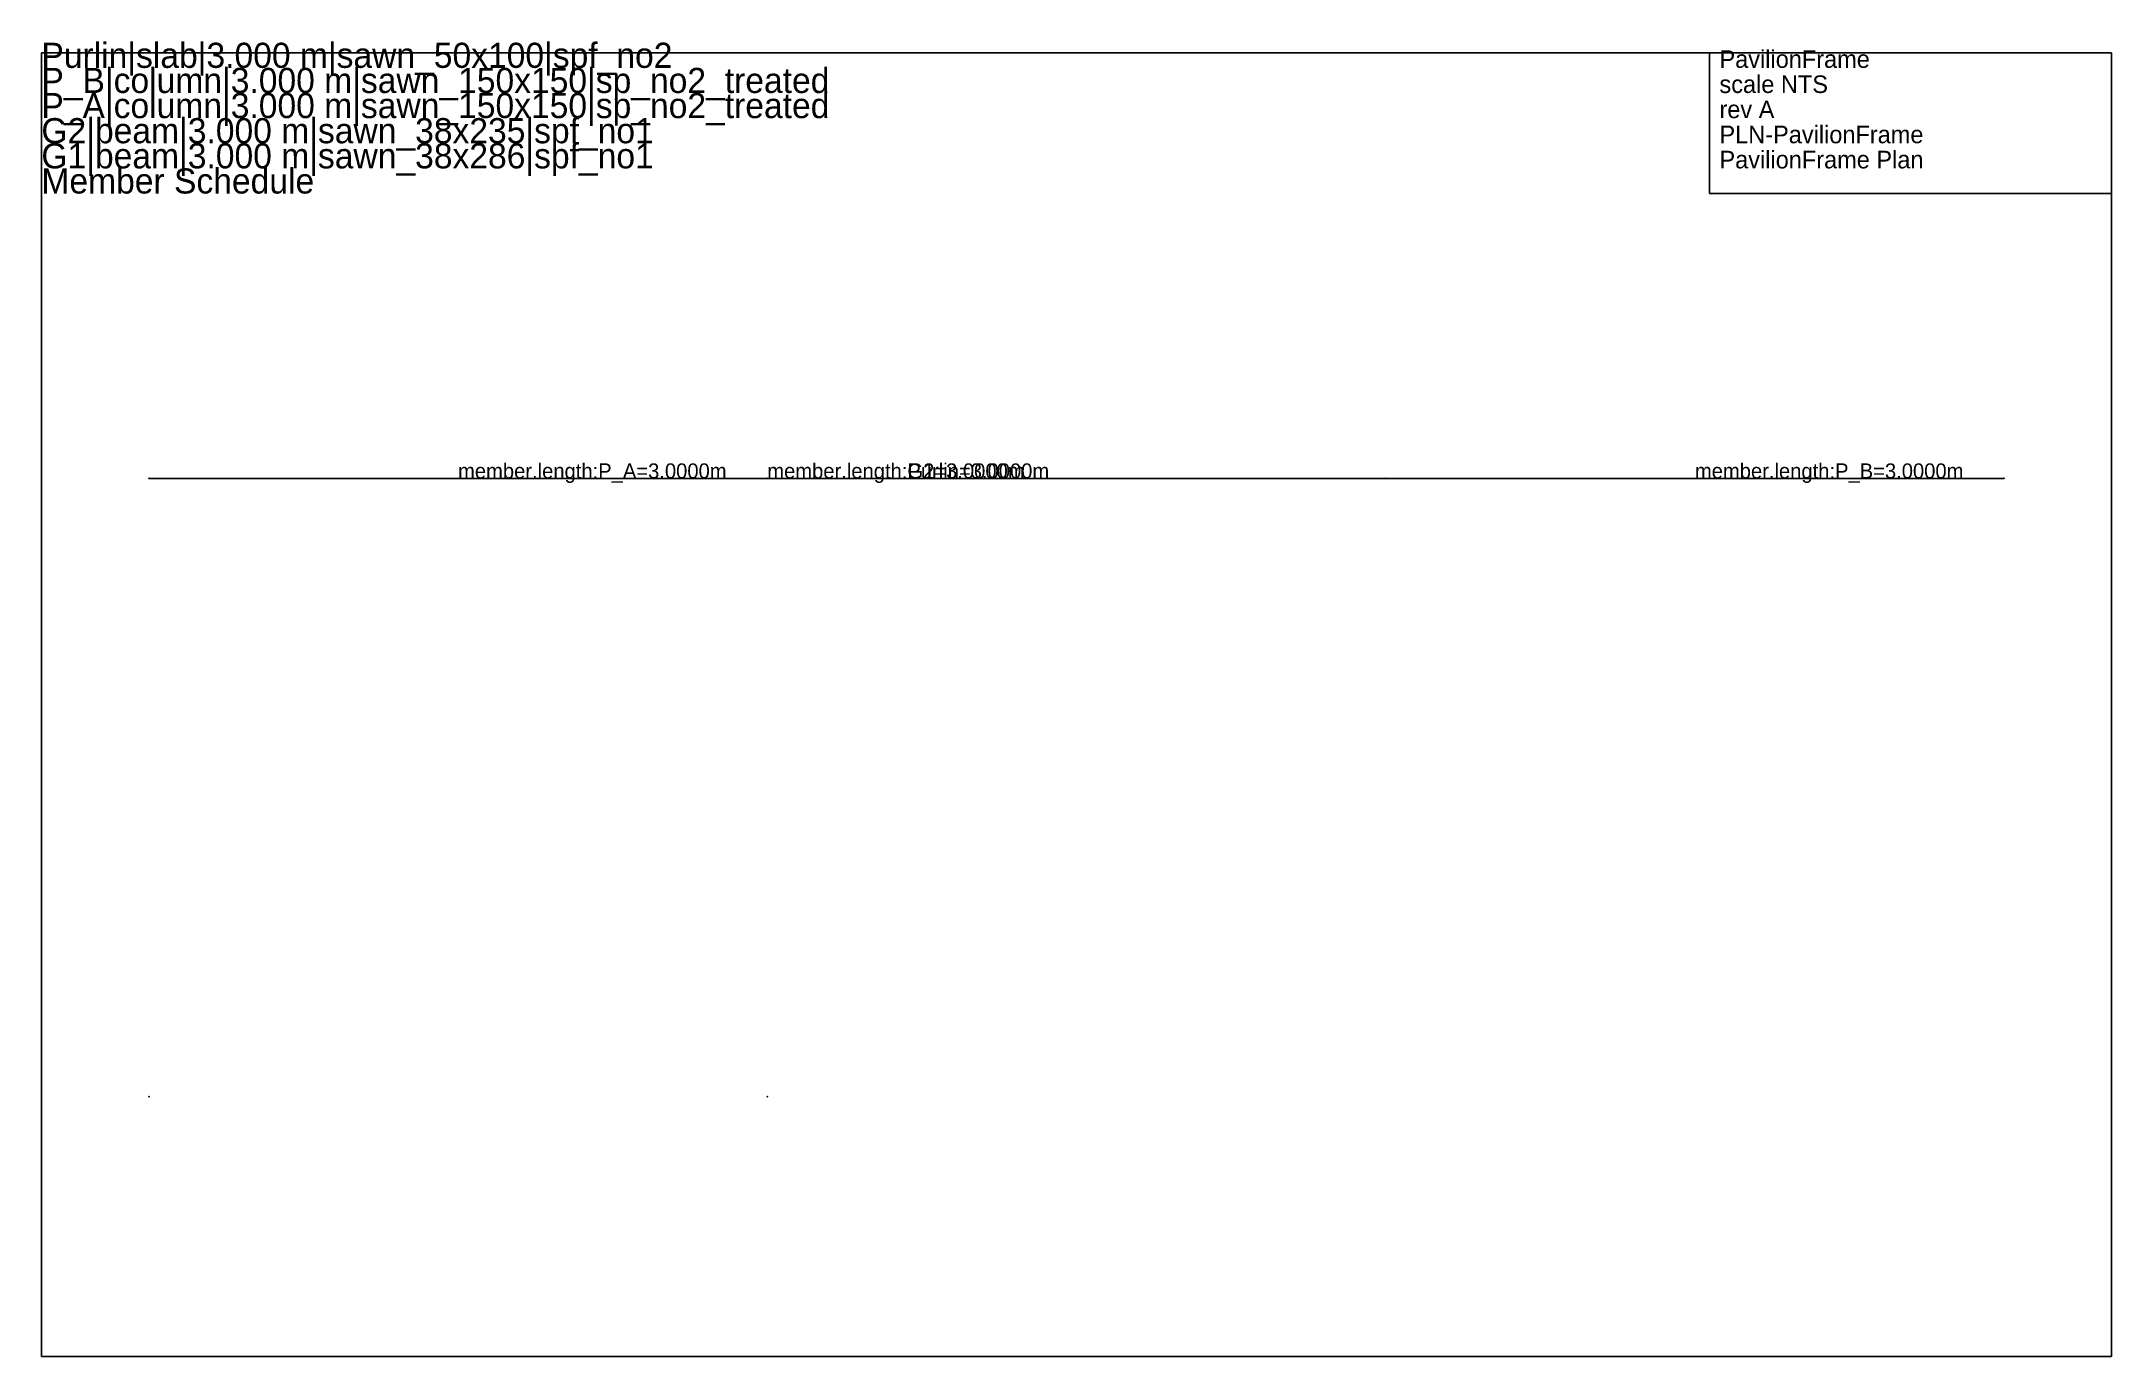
# Model space of a CAD drawing. Extents: x 10 to 422, y 10 to 272.
import ezdxf

# ---------------------------------------------------------------- set-up
doc = ezdxf.new("R2010")
doc.units = 0
for name, color, linetype in [('DIMENSIONS', 7, 'CONTINUOUS'), ('GEOMETRY', 7, 'CONTINUOUS'), ('SHEET', 7, 'CONTINUOUS'), ('TABLES', 7, 'CONTINUOUS')]:
    doc.layers.add(name, color=color, linetype=linetype)

msp = doc.modelspace()

# ---------------------------------------------------------------- linework, layer by layer
at = {"layer": 'GEOMETRY'}
for p, q in [((31.3769, 184.7077), (277.4077, 184.7077)), ((31.3769, 184.7077), (277.4077, 184.7077)), ((154.3923, 184.7077), (31.3769, 184.7077)), ((31.3769, 184.7077), (277.4077, 184.7077)), ((400.4231, 184.7077), (277.4077, 184.7077))]:
    msp.add_line(p, q, dxfattribs=at)
for p in [(31.3769, 184.7077), (154.3923, 184.7077), (277.4077, 184.7077), (400.4231, 184.7077), (31.3769, 61.6923), (154.3923, 61.6923)]:
    msp.add_point(p, dxfattribs=at)
at = {"layer": 'SHEET'}
for p, q in [((421.8, 269.4), (10, 269.4)), ((10, 269.4), (10, 10)), ((421.8, 269.4), (341.8, 269.4)), ((341.8, 269.4), (341.8, 241.4)), ((421.8, 10), (421.8, 269.4)), ((421.8, 241.4), (421.8, 269.4)), ((341.8, 241.4), (421.8, 241.4)), ((10, 10), (421.8, 10))]:
    msp.add_line(p, q, dxfattribs=at)

# ---------------------------------------------------------------- texts
at = {"layer": 'DIMENSIONS'}
for s, p in [('member.length:P_A=3.0000m', (92.8846, 184.7077)), ('member.length:G1=3.0000m', (154.3923, 184.7077)), ('member.length:G2=3.0000m', (154.3923, 184.7077)), ('member.length:Purlin=3.0000m', (154.3923, 184.7077)), ('member.length:P_B=3.0000m', (338.9154, 184.7077))]:
    msp.add_text(s, height=3, dxfattribs=at).set_placement(p)
at = {"layer": 'SHEET'}
for s, p in [('PavilionFrame', (343.8, 266.4)), ('scale NTS', (343.8, 261.4)), ('rev A', (343.8, 256.4)), ('PLN-PavilionFrame', (343.8, 251.4)), ('PavilionFrame Plan', (343.8, 246.4))]:
    msp.add_text(s, height=3.5, dxfattribs=at).set_placement(p)
at = {"layer": 'TABLES'}
for s, p in [('Purlin|slab|3.000 m|sawn_50x100|spf_no2', (10, 266.4)), ('P_B|column|3.000 m|sawn_150x150|sp_no2_treated', (10, 261.4)), ('P_A|column|3.000 m|sawn_150x150|sp_no2_treated', (10, 256.4)), ('G2|beam|3.000 m|sawn_38x235|spf_no1', (10, 251.4)), ('G1|beam|3.000 m|sawn_38x286|spf_no1', (10, 246.4)), ('Member Schedule', (10, 241.4))]:
    msp.add_text(s, height=5, dxfattribs=at).set_placement(p)

doc.saveas('drawing.dxf')
